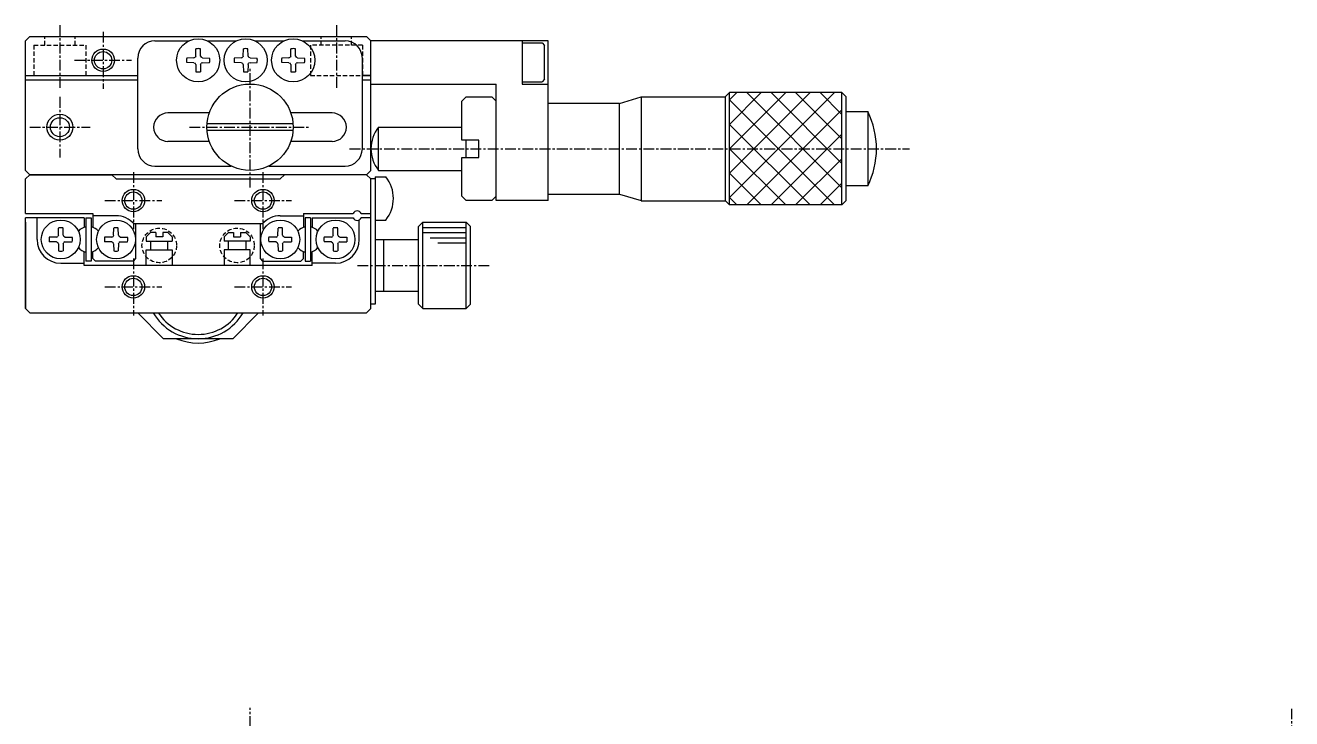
# Model space of a CAD drawing. Extents: x 194 to 540, y 84 to 374.
# Drawn here: x 382.1 to 528.6, y 293.3 to 373.6 of the extents above; entities that cross this region are included whole.
import ezdxf

# ---------------------------------------------------------------- set-up
doc = ezdxf.new("R2010")
doc.units = 0
doc.linetypes.add('CENTER', pattern=[2, 1.25, -0.25, 0.25, -0.25])
doc.linetypes.add('DASHED', pattern=[0.75, 0.5, -0.25])
doc.layers.get('0').update_dxf_attribs({"linetype": 'CONTINUOUS'})
doc.layers.add('CENTER', color=1, linetype='CENTER')

msp = doc.modelspace()

# ---------------------------------------------------------------- linework, layer by layer
at = {"color": 7, "linetype": 'CONTINUOUS'}
for p, q in [((382.58, 372.29), (382.08, 371.79)), ((382.58, 372.29), (382.08, 371.79)), ((382.58, 372.29), (421.58, 372.29)), ((421.58, 372.29), (422.08, 371.79)), ((421.58, 372.29), (422.08, 371.79)), ((382.08, 356.79), (382.08, 371.79)), ((397.08, 371.79), (400.99, 371.79)), ((401.8, 370.02), (401.82, 370.86)), ((402.35, 370.02), (402.34, 370.86)), ((403.17, 371.79), (406.49, 371.79)), ((407.3, 370.02), (407.32, 370.86)), ((407.85, 370.02), (407.84, 370.86)), ((408.67, 371.79), (411.99, 371.79)), ((412.8, 370.02), (412.82, 370.86)), ((413.35, 370.02), (413.34, 370.86)), ((414.17, 371.79), (419.08, 371.79)), ((442.58, 371.79), (422.08, 371.79)), ((422.08, 356.79), (422.08, 371.79)), ((439.58, 371.79), (439.58, 366.79)), ((439.58, 371.54), (441.88, 371.54)), ((441.88, 371.54), (442.18, 371.24)), ((442.18, 367.34), (442.18, 371.24)), ((442.58, 353.29), (442.58, 371.79)), ((395.08, 359.29), (395.08, 369.79)), ((401.58, 369.81), (400.75, 369.8)), ((401.58, 369.81), (401.74, 369.88)), ((401.8, 370.02), (401.74, 369.88)), ((402.35, 370.02), (402.41, 369.88)), ((402.58, 369.81), (402.41, 369.88)), ((402.58, 369.81), (403.4, 369.8)), ((407.08, 369.81), (406.25, 369.8)), ((407.08, 369.81), (407.24, 369.88)), ((407.3, 370.02), (407.24, 369.88)), ((407.85, 370.02), (407.91, 369.88)), ((408.08, 369.81), (407.91, 369.88)), ((408.08, 369.81), (408.9, 369.8)), ((412.58, 369.81), (411.75, 369.8)), ((412.58, 369.81), (412.74, 369.88)), ((412.8, 370.02), (412.74, 369.88)), ((413.35, 370.02), (413.41, 369.88)), ((413.58, 369.81), (413.41, 369.88)), ((413.58, 369.81), (414.4, 369.8)), ((421.08, 359.29), (421.08, 369.79)), ((401.58, 369.26), (400.75, 369.28)), ((401.58, 369.26), (401.74, 369.19)), ((401.8, 369.05), (401.74, 369.19)), ((401.8, 369.05), (401.82, 368.21)), ((402.35, 369.05), (402.34, 368.21)), ((402.35, 369.05), (402.41, 369.19)), ((402.58, 369.26), (402.41, 369.19)), ((402.58, 369.26), (403.4, 369.28)), ((407.08, 369.26), (406.25, 369.28)), ((407.08, 369.26), (407.24, 369.19)), ((407.3, 369.05), (407.24, 369.19)), ((407.3, 369.05), (407.32, 368.21)), ((407.85, 369.05), (407.84, 368.21)), ((407.85, 369.05), (407.91, 369.19)), ((408.08, 369.26), (407.91, 369.19)), ((408.08, 369.26), (408.9, 369.28)), ((412.58, 369.26), (411.75, 369.28)), ((412.58, 369.26), (412.74, 369.19)), ((412.8, 369.05), (412.74, 369.19)), ((412.8, 369.05), (412.82, 368.21)), ((413.35, 369.05), (413.34, 368.21)), ((413.35, 369.05), (413.41, 369.19)), ((413.58, 369.26), (413.41, 369.19)), ((413.58, 369.26), (414.4, 369.28)), ((382.08, 367.79), (395.08, 367.79)), ((382.08, 367.29), (395.08, 367.29)), ((421.08, 367.79), (422.08, 367.79)), ((422.08, 367.79), (421.08, 367.79)), ((421.08, 367.29), (422.08, 367.29)), ((421.08, 367.29), (422.08, 367.29)), ((422.08, 366.79), (436.58, 366.79)), ((436.58, 353.29), (436.58, 366.79)), ((439.58, 367.04), (441.88, 367.04)), ((439.58, 366.79), (442.58, 366.79)), ((442.18, 367.34), (441.88, 367.04)), ((432.58, 364.79), (433.08, 365.29)), ((433.08, 365.29), (436.08, 365.29)), ((436.58, 364.79), (436.08, 365.29)), ((450.83, 364.54), (453.33, 365.29)), ((453.33, 365.29), (463.08, 365.29)), ((453.33, 365.29), (453.33, 353.29)), ((463.58, 365.79), (463.08, 365.29)), ((463.08, 365.29), (463.08, 353.29)), ((463.58, 352.79), (463.58, 365.79)), ((476.58, 365.79), (463.58, 365.79)), ((476.58, 352.79), (476.58, 365.79)), ((477.08, 365.29), (476.58, 365.79)), ((477.08, 353.29), (477.08, 365.29)), ((432.58, 360.29), (432.58, 364.79)), ((450.83, 364.54), (442.58, 364.54)), ((450.83, 354.04), (450.83, 364.54)), ((477.08, 363.59), (479.58, 363.59)), ((479.58, 363.59), (479.58, 354.99)), ((403.43, 363.44), (398.58, 363.44)), ((413.06, 362.19), (403.09, 362.19)), ((417.58, 363.44), (412.72, 363.44)), ((413.06, 361.39), (403.09, 361.39)), ((422.96, 356.79), (422.96, 361.79)), ((422.96, 361.79), (432.58, 361.79)), ((403.29, 360.14), (398.58, 360.14)), ((417.58, 360.14), (412.86, 360.14)), ((434.58, 360.29), (432.58, 360.29)), ((433.08, 358.29), (433.08, 360.29)), ((434.58, 358.29), (434.58, 360.29)), ((432.58, 353.79), (432.58, 358.29)), ((432.58, 358.29), (434.58, 358.29)), ((382.58, 356.29), (382.08, 356.79)), ((382.58, 356.29), (382.08, 355.79)), ((421.58, 356.29), (382.58, 356.29)), ((382.58, 356.29), (392.08, 356.29)), ((392.08, 356.29), (392.58, 355.79)), ((397.08, 357.29), (405.9, 357.29)), ((410.26, 357.29), (419.08, 357.29)), ((412.08, 356.29), (411.58, 355.79)), ((421.58, 356.29), (412.08, 356.29)), ((422.08, 356.79), (421.58, 356.29)), ((422.08, 355.79), (421.58, 356.29)), ((422.96, 356.79), (432.58, 356.79)), ((382.08, 351.79), (382.08, 355.79)), ((392.58, 355.79), (411.58, 355.79)), ((422.08, 340.79), (422.08, 355.79)), ((422.58, 355.79), (422.08, 355.79)), ((422.58, 356.04), (423.8, 356.04)), ((422.58, 356.04), (422.58, 341.29)), ((479.58, 354.99), (477.08, 354.99)), ((432.58, 353.79), (433.08, 353.29)), ((436.08, 353.29), (433.08, 353.29)), ((436.08, 353.29), (436.58, 353.79)), ((442.58, 353.29), (436.58, 353.29)), ((442.58, 354.04), (450.83, 354.04)), ((450.83, 354.04), (453.33, 353.29)), ((453.33, 353.25), (463.08, 353.25)), ((463.08, 353.29), (463.58, 352.79)), ((476.58, 352.79), (477.08, 353.29)), ((382.08, 351.79), (389.88, 351.79)), ((389.88, 351.79), (389.88, 350.2)), ((414.28, 351.79), (414.28, 350.2)), ((414.28, 351.79), (420.02, 351.79)), ((420.94, 351.79), (422.08, 351.79)), ((476.58, 352.79), (463.58, 352.79)), ((382.08, 340.79), (382.08, 351.29)), ((388.88, 351.29), (382.08, 351.29)), ((382.08, 350.79), (382.08, 340.79)), ((383.43, 348.79), (383.43, 351.29)), ((388.88, 351.29), (388.88, 350.2)), ((389.08, 351.29), (389.08, 346.29)), ((389.08, 351.29), (389.68, 351.29)), ((389.68, 351.29), (389.68, 346.29)), ((392.58, 351.54), (389.88, 351.54)), ((409.5, 350.59), (394.66, 350.59)), ((394.88, 346.59), (394.88, 350.59)), ((409.28, 346.59), (409.28, 350.59)), ((411.58, 351.54), (414.28, 351.54)), ((414.48, 351.29), (414.48, 346.29)), ((415.08, 351.29), (414.48, 351.29)), ((415.08, 351.29), (415.08, 346.29)), ((415.28, 351.29), (415.28, 350.2)), ((415.28, 351.29), (420.02, 351.29)), ((420.73, 348.79), (420.73, 351.05)), ((422.08, 351.29), (420.94, 351.29)), ((422.58, 351.04), (423.8, 351.04)), ((427.58, 350.29), (428.08, 350.79)), ((427.58, 341.29), (427.58, 350.29)), ((428.08, 340.79), (428.08, 350.79)), ((428.08, 350.79), (433.08, 350.79)), ((433.08, 340.79), (433.08, 350.79)), ((433.08, 350.79), (433.58, 350.29)), ((433.58, 341.29), (433.58, 350.29)), ((385.7, 349.06), (384.85, 349.05)), ((385.7, 349.06), (385.83, 349.12)), ((385.9, 349.29), (385.83, 349.12)), ((385.9, 349.29), (385.92, 350.11)), ((386.45, 349.29), (386.44, 350.11)), ((386.45, 349.29), (386.53, 349.12)), ((386.66, 349.06), (386.53, 349.12)), ((386.66, 349.06), (387.5, 349.05)), ((392.1, 349.06), (391.25, 349.05)), ((392.1, 349.06), (392.23, 349.12)), ((392.3, 349.29), (392.23, 349.12)), ((392.3, 349.29), (392.32, 350.11)), ((392.85, 349.29), (392.84, 350.11)), ((392.85, 349.29), (392.93, 349.12)), ((393.06, 349.06), (392.93, 349.12)), ((393.06, 349.06), (393.9, 349.05)), ((396.08, 349.09), (396.58, 349.59)), ((396.08, 349.09), (396.08, 348.59)), ((397.18, 349.59), (396.58, 349.59)), ((397.18, 349.59), (397.18, 349.09)), ((397.98, 349.09), (397.18, 349.09)), ((398.58, 349.59), (397.98, 349.59)), ((397.98, 349.59), (397.98, 349.09)), ((399.08, 349.09), (398.58, 349.59)), ((399.08, 349.09), (399.08, 348.59)), ((405.08, 349.09), (405.58, 349.59)), ((405.08, 349.09), (405.08, 348.59)), ((405.58, 349.59), (406.18, 349.59)), ((406.18, 349.59), (406.18, 349.09)), ((406.18, 349.09), (406.98, 349.09)), ((406.98, 349.59), (407.58, 349.59)), ((406.98, 349.59), (406.98, 349.09)), ((408.08, 349.09), (407.58, 349.59)), ((408.08, 349.09), (408.08, 348.59)), ((411.1, 349.06), (410.25, 349.05)), ((411.1, 349.06), (411.23, 349.12)), ((411.3, 349.29), (411.23, 349.12)), ((411.3, 349.29), (411.32, 350.11)), ((411.85, 349.29), (411.84, 350.11)), ((411.85, 349.29), (411.93, 349.12)), ((412.06, 349.06), (411.93, 349.12)), ((412.06, 349.06), (412.9, 349.05)), ((417.5, 349.06), (416.65, 349.05)), ((417.5, 349.06), (417.63, 349.12)), ((417.7, 349.29), (417.63, 349.12)), ((417.7, 349.29), (417.72, 350.11)), ((418.25, 349.29), (418.24, 350.11)), ((418.25, 349.29), (418.33, 349.12)), ((418.46, 349.06), (418.33, 349.12)), ((418.46, 349.06), (419.3, 349.05)), ((385.7, 348.51), (384.85, 348.53)), ((385.7, 348.51), (385.83, 348.45)), ((385.9, 348.29), (385.83, 348.45)), ((385.9, 348.29), (385.92, 347.46)), ((386.45, 348.29), (386.44, 347.46)), ((386.45, 348.29), (386.53, 348.45)), ((386.66, 348.51), (386.53, 348.45)), ((386.66, 348.51), (387.5, 348.53)), ((388.88, 345.79), (388.88, 347.37)), ((389.88, 346.59), (389.88, 347.37)), ((392.1, 348.51), (391.25, 348.53)), ((392.1, 348.51), (392.23, 348.45)), ((392.3, 348.29), (392.23, 348.45)), ((392.3, 348.29), (392.32, 347.46)), ((392.85, 348.29), (392.84, 347.46)), ((392.85, 348.29), (392.93, 348.45)), ((393.06, 348.51), (392.93, 348.45)), ((393.06, 348.51), (393.9, 348.53)), ((396.08, 348.59), (399.08, 348.59)), ((396.08, 347.59), (399.08, 347.59)), ((396.08, 345.79), (396.08, 347.59)), ((396.58, 348.59), (396.58, 347.59)), ((398.58, 347.59), (398.58, 348.59)), ((399.08, 347.59), (399.08, 345.79)), ((408.08, 348.59), (405.08, 348.59)), ((408.08, 347.59), (405.08, 347.59)), ((405.08, 347.59), (405.08, 345.79)), ((405.58, 347.59), (405.58, 348.59)), ((407.58, 348.59), (407.58, 347.59)), ((408.08, 345.79), (408.08, 347.59)), ((411.1, 348.51), (410.25, 348.53)), ((411.1, 348.51), (411.23, 348.45)), ((411.3, 348.29), (411.23, 348.45)), ((411.3, 348.29), (411.32, 347.46)), ((411.85, 348.29), (411.84, 347.46)), ((411.85, 348.29), (411.93, 348.45)), ((412.06, 348.51), (411.93, 348.45)), ((412.06, 348.51), (412.9, 348.53)), ((414.28, 346.59), (414.28, 347.37)), ((415.28, 345.79), (415.28, 347.37)), ((417.5, 348.51), (416.65, 348.53)), ((417.5, 348.51), (417.63, 348.45)), ((417.7, 348.29), (417.63, 348.45)), ((417.7, 348.29), (417.72, 347.46)), ((418.25, 348.29), (418.24, 347.46)), ((418.25, 348.29), (418.33, 348.45)), ((418.46, 348.51), (418.33, 348.45)), ((418.46, 348.51), (419.3, 348.53)), ((422.58, 348.79), (427.58, 348.79)), ((423.58, 342.79), (423.58, 348.79)), ((386.18, 346.04), (388.88, 346.04)), ((389.68, 346.29), (389.08, 346.29)), ((390.18, 346.29), (389.88, 346.59)), ((394.58, 346.29), (390.18, 346.29)), ((394.58, 346.29), (394.88, 346.59)), ((409.58, 346.29), (409.28, 346.59)), ((409.58, 346.29), (413.98, 346.29)), ((414.28, 346.59), (413.98, 346.29)), ((414.48, 346.29), (415.08, 346.29)), ((417.98, 346.04), (415.28, 346.04)), ((415.28, 345.79), (388.88, 345.79)), ((422.58, 342.79), (427.58, 342.79)), ((382.08, 340.79), (382.58, 340.29)), ((382.58, 340.29), (421.58, 340.29)), ((398.08, 337.29), (395.08, 340.29)), ((406.08, 337.29), (409.08, 340.29)), ((422.08, 340.79), (421.58, 340.29)), ((422.58, 341.29), (422.08, 341.29)), ((428.08, 340.79), (427.58, 341.29)), ((428.08, 340.79), (433.08, 340.79)), ((433.58, 341.29), (433.08, 340.79)), ((406.08, 337.29), (398.08, 337.29))]:
    msp.add_line(p, q, dxfattribs=at)
at = {"color": 3, "linetype": 'DASHED'}
for p, q in [((384.33, 371.29), (384.33, 372.29)), ((387.83, 371.29), (387.83, 372.29)), ((416.33, 371.29), (416.33, 372.29)), ((419.83, 371.29), (419.83, 372.29)), ((383.08, 371.29), (389.08, 371.29)), ((383.08, 371.29), (383.08, 367.79)), ((389.08, 371.29), (389.08, 367.79)), ((421.08, 371.29), (415.08, 371.29)), ((415.08, 371.29), (415.08, 367.79)), ((421.08, 371.29), (421.08, 367.79)), ((415.08, 367.79), (421.08, 367.79))]:
    msp.add_line(p, q, dxfattribs=at)
at = {"color": 3, "linetype": 'CONTINUOUS'}
for p, q in [((463.58, 364.94), (464.42, 365.79)), ((463.58, 362.11), (467.25, 365.79)), ((463.58, 359.29), (470.08, 365.79)), ((463.58, 356.46), (472.91, 365.79)), ((463.58, 353.63), (475.73, 365.79)), ((475.73, 352.79), (463.58, 364.94)), ((476.58, 354.77), (465.56, 365.79)), ((476.58, 357.6), (468.39, 365.79)), ((476.58, 360.43), (471.22, 365.79)), ((476.58, 363.26), (474.05, 365.79)), ((465.56, 352.79), (476.58, 363.8)), ((472.91, 352.79), (463.58, 362.11)), ((468.39, 352.79), (476.58, 360.97)), ((470.08, 352.79), (463.58, 359.29)), ((471.22, 352.79), (476.58, 358.14)), ((467.25, 352.79), (463.58, 356.46)), ((474.05, 352.79), (476.58, 355.32)), ((464.42, 352.79), (463.58, 353.63)), ((428.08, 350.19), (433.08, 350.19)), ((428.08, 349.59), (433.08, 349.59)), ((428.94, 348.99), (433.08, 348.99)), ((429.81, 348.39), (433.08, 348.39))]:
    msp.add_line(p, q, dxfattribs=at)
for centre, radius in [((391.08, 369.54), 1.3), ((386.08, 361.79), 1.5), ((394.58, 353.29), 1.3), ((409.58, 353.29), 1.3), ((394.58, 343.29), 1.3), ((409.58, 343.29), 1.3)]:
    msp.add_circle(centre, radius, dxfattribs=at)
at = {"color": 7, "linetype": 'CONTINUOUS'}
for centre, radius in [((402.08, 369.54), 2.5), ((407.58, 369.54), 2.5), ((413.08, 369.54), 2.5), ((391.08, 369.54), 1), ((408.08, 361.79), 5), ((386.08, 361.79), 1.1), ((394.58, 353.29), 1), ((409.58, 353.29), 1), ((386.18, 348.79), 2.25), ((392.58, 348.79), 2.25), ((411.58, 348.79), 2.25), ((417.98, 348.79), 2.25), ((394.58, 343.29), 1), ((409.58, 343.29), 1)]:
    msp.add_circle(centre, radius, dxfattribs=at)
at = {"color": 3, "linetype": 'DASHED'}
for centre in [(397.58, 348.09), (406.58, 348.09)]:
    msp.add_circle(centre, 2, dxfattribs=at)
at = {"color": 7, "linetype": 'CONTINUOUS'}
for centre, radius, start, end in [((397.08, 369.79), 2, 90, 180), ((402.08, 369.54), 1.35, 78.8959, 101.1041), ((407.58, 369.54), 1.35, 78.8959, 101.1041), ((413.08, 369.54), 1.35, 78.8959, 101.1041), ((419.08, 369.79), 2, 0, 90), ((402.08, 369.54), 1.35, 168.8959, 191.1041), ((402.08, 369.54), 1.35, 348.8959, 11.1041), ((407.58, 369.54), 1.35, 168.8959, 191.1041), ((407.58, 369.54), 1.35, 348.8959, 11.1041), ((413.08, 369.54), 1.35, 168.8959, 191.1041), ((413.08, 369.54), 1.35, 348.8959, 11.1041), ((402.08, 369.54), 1.35, 258.8959, 281.1041), ((407.58, 369.54), 1.35, 258.8959, 281.1041), ((413.08, 369.54), 1.35, 258.8959, 281.1041), ((470.83, 359.29), 9.75, 333.8162, 26.1838), ((398.58, 361.79), 1.65, 90, 270), ((417.58, 361.79), 1.65, 270, 90), ((426.08, 359.29), 4, 141.3178, 218.6822), ((397.08, 359.29), 2, 180, 270), ((419.08, 359.29), 2, 270, 0), ((420.68, 353.54), 4, 321.3178, 38.6822), ((420.48, 351.59), 0.5, 23.5782, 156.4218), ((392.58, 348.79), 2.75, 40.8851, 90), ((411.58, 348.79), 2.75, 90, 139.1149), ((420.48, 351.49), 0.5, 203.5782, 336.4218), ((386.18, 348.79), 1.35, 168.8959, 191.1041), ((386.18, 348.79), 1.35, 78.8959, 101.1041), ((386.18, 348.79), 1.35, 348.8959, 11.1041), ((389.38, 348.79), 1.5, 101.537, 140.6872), ((389.38, 348.79), 1.5, 39.3129, 78.463), ((392.58, 348.79), 1.35, 168.8959, 191.1041), ((392.58, 348.79), 1.35, 78.8959, 101.1041), ((392.58, 348.79), 1.35, 348.8959, 11.1041), ((411.58, 348.79), 1.35, 168.8959, 191.1041), ((411.58, 348.79), 1.35, 78.8959, 101.1041), ((411.58, 348.79), 1.35, 348.8959, 11.1041), ((414.78, 348.79), 1.5, 101.537, 140.6871), ((414.78, 348.79), 1.5, 39.3128, 78.463), ((417.98, 348.79), 1.35, 168.8959, 191.1041), ((417.98, 348.79), 1.35, 78.8959, 101.1041), ((417.98, 348.79), 1.35, 348.8959, 11.1041), ((386.18, 348.79), 2.75, 180, 270), ((386.18, 348.79), 1.35, 258.8959, 281.1041), ((389.38, 348.79), 1.5, 219.3129, 258.463), ((389.38, 348.79), 1.5, 281.537, 320.6871), ((392.58, 348.79), 1.35, 258.8959, 281.1041), ((411.58, 348.79), 1.35, 258.8959, 281.1041), ((414.78, 348.79), 1.5, 219.3129, 258.463), ((414.78, 348.79), 1.5, 281.537, 320.6871), ((417.98, 348.79), 1.35, 258.8959, 281.1041), ((417.98, 348.79), 2.75, 270, 0), ((402.08, 343.29), 6.5, 247.3801, 292.6199)]:
    msp.add_arc(centre, radius, start, end, dxfattribs=at)
for radius, start, end in [(6, 210, 330), (5.5, 213.0558, 326.9442)]:
    msp.add_arc((402.08, 343.29), radius, start, end)
at = {"layer": 'CENTER', "color": 1, "linetype": 'CENTER'}
for p, q in [((386.08, 373.59), (386.08, 366.09)), ((391.08, 372.84), (391.08, 366.24)), ((418.08, 373.59), (418.08, 366.09)), ((387.78, 369.54), (394.38, 369.54)), ((408.08, 354.79), (408.08, 368.79)), ((386.08, 365.29), (386.08, 358.29)), ((382.58, 361.79), (389.58, 361.79)), ((401.08, 361.79), (415.08, 361.79)), ((419.6, 359.29), (484.41, 359.29)), ((394.58, 356.59), (394.58, 349.99)), ((409.58, 356.59), (409.58, 349.99)), ((391.28, 353.29), (397.88, 353.29)), ((406.28, 353.29), (412.88, 353.29)), ((394.58, 346.59), (394.58, 339.99)), ((409.58, 346.59), (409.58, 339.99)), ((420.52, 345.79), (435.8, 345.79)), ((391.28, 343.29), (397.88, 343.29)), ((406.28, 343.29), (412.88, 343.29)), ((408.08, 280.32), (408.08, 294.53)), ((528.63, 279.23), (528.63, 294.43))]:
    msp.add_line(p, q, dxfattribs=at)

doc.saveas('drawing.dxf')
